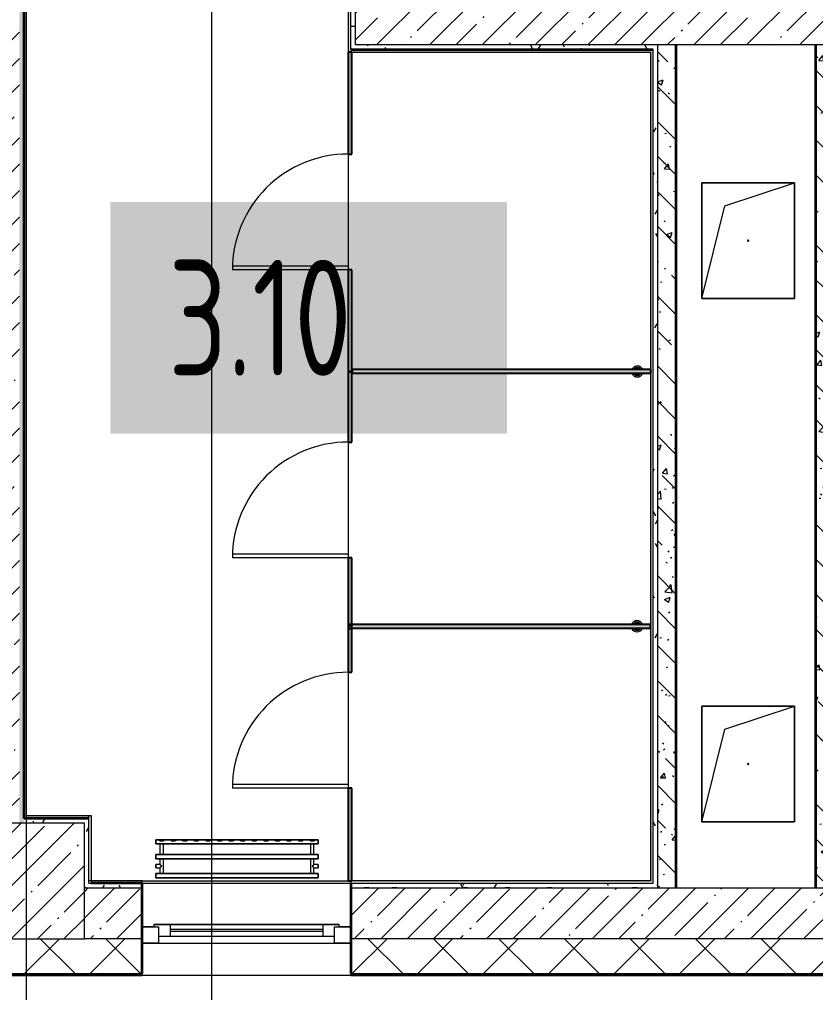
# Model space of a CAD drawing. Header units: millimetres. Extents: x 3914 to 443608, y -156176 to 78197.
# Drawn here: x 381050 to 384486, y -146308 to -142107 of the extents above; entities that cross this region are included whole.
import ezdxf

# ---------------------------------------------------------------- set-up
doc = ezdxf.new("R2010")
doc.units = ezdxf.units.MM
doc.layers.add('A-AREA-PATT-3', color=7, linetype='Continuous', lineweight=5, true_color=0xe6fae8, transparency=1)
for name, color, linetype, lineweight in [('A-DOOR-1', 7, 'Continuous', 5), ('A-FLOR', 7, 'Continuous', 9), ('A-GENM', 7, 'Continuous', 9), ('A-GENM-1', 7, 'Continuous', 25), ('A-GLAZ', 7, 'Continuous', 9), ('A-GLAZ-1', 7, 'Continuous', 5), ('A-WALL', 7, 'Continuous', 5), ('A-WALL-1', 7, 'Continuous', 35), ('I-WALL', 7, 'Continuous', 5), ('S-COLS', 7, 'Continuous', 9), ('S-COLS-1', 7, 'Continuous', 5), ('Оси', 7, 'Continuous', 9)]:
    doc.layers.add(name, color=color, linetype=linetype, lineweight=lineweight)
doc.layers.add('A-WALL-FNSH-1', color=9, linetype='Continuous', lineweight=5, true_color=0x808080)
doc.layers.add('M-EQPM-1', color=7, linetype='Continuous', lineweight=9, true_color=0xb2b2b2)
doc.styles.add('СПДС', font='ГОСТ тип А.ttf', dxfattribs={"width": 0.9})
pattern_1 = [(45, (315419.7, -145976.68), (-114.04925, 114.04925), []), (45, (315533.75, -145976.68), (-114.04925, 114.04925), [201.612, -40.322, 6.706, -33.617])]
pattern_2 = [(135, (315419.7, -145976.68), (-150.8683, -150.8683), [213.36, -35.56, 7.112, -35.56]), (135, (315419.7, -145825.9), (-150.8683, -150.8683), []), (50, (315419.7, -145976.68), (255.05767, -22.3145), [26.67, -293.37]), (355, (315419.7, -145976.68), (-49.3404, 267.4791), [21.336, -234.696]), (100.451, (315440.96, -145978.54), (205.7195, 245.1636), [22.666, -249.326]), (46.184, (315419.7, -145905.56), (379.511, -58.86), [40.005, -440.055]), (96.636, (315451.33, -145910.46), (332.3634, 346.399), [33.999, -373.989]), (351.184, (315419.7, -145905.56), (332.3669, 346.3953), [32.004, -352.044]), (21, (315455.26, -145923.34), (212.2602, -143.1711), [26.67, -293.37]), (326, (315455.26, -145923.34), (86.5224, 257.8632), [21.336, -234.696]), (71.451, (315472.95, -145935.27), (298.78395, 114.6901), [22.666, -249.326]), (37.5, (315419.7, -145976.68), (4.32385, 118.37751), [6.706, -225.146, 6.706, -231.546, -235.585]), (37.5, (315419.7, -145976.68), (4.32385, 118.37751), [-470.103, 6.706, -228.879]), (7.5, (315419.7, -145976.68), (93.54758, 140.2533), [6.706, -129.134, 6.706, -219.812, -89.789]), (7.5, (315419.7, -145976.68), (93.54758, 140.2533), [-362.356, 6.706, -83.083]), (327.5, (315340.4, -145976.68), (189.82734, -8.02019), [6.706, -82.194, 6.706, -270.662, -368.046]), (327.5, (315340.4, -145976.68), (189.82734, -8.02019), [-366.268, 6.706, -361.34]), (317.5, (315304.84, -145976.68), (207.38114, 35.59764), [6.706, -108.864, 6.706, -177.495, -261.366]), (317.5, (315304.84, -145976.68), (207.38114, 35.59764), [-299.771, 6.706, -254.66])]
pattern_3 = [(0, (315419.7, -145976.68), (243.84, 60.96), [20.117, -162.763, 20.117, -162.763, -975.36]), (0, (315419.7, -145976.68), (243.84, 60.96), [-365.76, 20.117, -345.643, 20.117, -162.763, -426.72]), (0, (315419.7, -145976.68), (243.84, 60.96), [-914.4, 20.117, -101.803, 20.117, -284.683]), (120, (315511.14, -145946.2), (-174.71291, 180.691634), [20.117, -162.763, 20.117, -162.763, -975.36]), (120, (315511.14, -145946.2), (-174.71291, 180.691634), [-365.76, 20.117, -345.643, 20.117, -162.763, -426.72]), (120, (315511.14, -145946.2), (-174.71291, 180.691634), [-914.4, 20.117, -101.803, 20.117, -284.683]), (240, (315541.62, -145824.28), (-69.12709, -241.651634), [20.117, -162.763, 20.117, -162.763, -975.36]), (240, (315541.62, -145824.28), (-69.12709, -241.651634), [-365.76, 20.117, -345.643, 20.117, -162.763, -426.72]), (240, (315541.62, -145824.28), (-69.12709, -241.651634), [-914.4, 20.117, -101.803, 20.117, -284.683])]

# ---------------------------------------------------------------- blocks, each defined once
blk = doc.blocks.new('BSC_Колонна _Прямоугольная - 500х500-V523-Объем проектирования 3 этажа')
at = {"layer": 'S-COLS-1'}
h = blk.add_hatch(dxfattribs=at)
h.set_pattern_fill('FP_16', color=256, style=0, pattern_type=2)
h.set_pattern_definition([(45, (-65660, -150), (-114.04925, 114.04925), []), (45, (-65545.95, -150), (-114.04925, 114.04925), [201.613, -40.323, 6.706, -33.617])])
h.paths.add_polyline_path([(-219.2, -250), (250, -250), (250, 250), (-250, 250), (-250, -250)])
for p, q in [((250, 250), (-250, 250)), ((-250, 250), (-250, -250)), ((250, -250), (250, 250)), ((-250, -250), (250, -250))]:
    blk.add_line(p, q, dxfattribs=at)
blk = doc.blocks.new('120_Окно_СКБ_1Ст - 120_Окно_СКБ_1Ст 900х2500_h_-V538-Объем проектирования 3 этажа')
at = {"layer": 'A-GLAZ'}
for p, q in [((-450, -127), (-450, -57)), ((-450, -57), (-380, -57)), ((-380, -57), (-380, -127)), ((380, -127), (380, -57)), ((380, -57), (450, -57)), ((450, -57), (450, -127)), ((380, -87), (-380, -87)), ((-380, -87), (-380, -127)), ((-330, -137), (-330, -87)), ((330, -137), (330, -87)), ((380, -127), (380, -87)), ((-380, -127), (-450, -127)), ((-380, -127), (-400, -127)), ((-400, -127), (-400, -137)), ((-400, -137), (400, -137)), ((400, -137), (-400, -137)), ((450, -127), (380, -127)), ((400, -127), (380, -127)), ((400, -137), (400, -127))]:
    blk.add_line(p, q, dxfattribs=at)
at = {"layer": 'A-GLAZ-1'}
for p, q in [((450, -57), (-450, -57)), ((-330, -107), (330, -107)), ((330, -117), (-330, -117)), ((-450, -127), (-400, -127)), ((400, -127), (450, -127))]:
    blk.add_line(p, q, dxfattribs=at)
blk = doc.blocks.new('GM_Отверстие прямоугольное _в плите_ - Отверстие-21609437-Объем проектирования 3 этажа')
at = {"layer": 'A-GENM'}
for p, q in [((-200, -250), (-200, 250)), ((-200, 250), (200, 250)), ((200, 250), (-200, 250)), ((-200, 250), (-200, -250)), ((-100, 150), (200, 250)), ((200, 250), (200, -250)), ((200, -250), (200, 250)), ((-200, -250), (-100, 150)), ((200, -250), (-200, -250)), ((-200, -250), (200, -250))]:
    blk.add_line(p, q, dxfattribs=at)
for start, end in [(360, 180), (180, 360)]:
    blk.add_arc((0, 0), 2.5, start, end, dxfattribs=at)
blk = doc.blocks.new('radiator_prado_classic_z_tip_30_po exemplyaru - Classic Z Тип 30-500-V667-Объем проектирования 3 этажа')
at = {"layer": 'M-EQPM-1'}
for p, q in [((0, 228), (0, 210)), ((700, 228), (0, 228)), ((0, 210), (0, 228)), ((0, 228), (12.5, 228)), ((12.5, 228), (37.5, 228)), ((37.5, 228), (12.5, 228)), ((12.5, 228), (37.5, 228)), ((12.5, 228), (17.5, 223)), ((12.5, 228), (17.5, 223)), ((32.5, 223), (17.5, 223)), ((17.5, 223), (32.5, 223)), ((32.5, 223), (37.5, 228)), ((37.5, 228), (32.5, 223)), ((37.9, 228), (62.5, 228)), ((62.5, 228), (87.5, 228)), ((87.5, 228), (62.5, 228)), ((62.5, 228), (87.5, 228)), ((62.5, 228), (67.5, 223)), ((62.5, 228), (67.5, 223)), ((82.5, 223), (67.5, 223)), ((67.5, 223), (82.5, 223)), ((82.5, 223), (87.5, 228)), ((87.5, 228), (82.5, 223)), ((87.5, 228), (112.5, 228)), ((112.5, 228), (137.5, 228)), ((137.5, 228), (112.5, 228)), ((112.5, 228), (137.5, 228)), ((112.5, 228), (117.5, 223)), ((112.5, 228), (117.5, 223)), ((132.5, 223), (117.5, 223)), ((117.5, 223), (132.5, 223)), ((132.5, 223), (137.5, 228)), ((137.5, 228), (132.5, 223)), ((137.5, 228), (162.5, 228)), ((162.5, 228), (187.5, 228)), ((187.5, 228), (162.5, 228)), ((162.5, 228), (187.5, 228)), ((162.5, 228), (167.5, 223)), ((162.5, 228), (167.5, 223)), ((182.5, 223), (167.5, 223)), ((167.5, 223), (182.5, 223)), ((182.5, 223), (187.5, 228)), ((187.5, 228), (182.5, 223)), ((187.5, 228), (212.5, 228)), ((212.5, 228), (237.5, 228)), ((237.5, 228), (212.5, 228)), ((212.5, 228), (237.5, 228)), ((212.5, 228), (217.5, 223)), ((212.5, 228), (217.5, 223)), ((232.5, 223), (217.5, 223)), ((217.5, 223), (232.5, 223)), ((232.5, 223), (237.5, 228)), ((237.5, 228), (232.5, 223)), ((237.5, 228), (262.5, 228)), ((262.5, 228), (287.5, 228)), ((287.5, 228), (262.5, 228)), ((262.5, 228), (287.5, 228)), ((262.5, 228), (267.5, 223)), ((262.5, 228), (267.5, 223)), ((282.5, 223), (267.5, 223)), ((267.5, 223), (282.5, 223)), ((282.5, 223), (287.5, 228)), ((287.5, 228), (282.5, 223)), ((287.5, 228), (312.5, 228)), ((312.5, 228), (337.5, 228)), ((337.5, 228), (312.5, 228)), ((312.5, 228), (337.5, 228)), ((312.5, 228), (317.5, 223)), ((312.5, 228), (317.5, 223)), ((332.5, 223), (317.5, 223)), ((317.5, 223), (332.5, 223)), ((332.5, 223), (337.5, 228)), ((337.5, 228), (332.5, 223)), ((337.5, 228), (362.5, 228)), ((362.5, 228), (387.5, 228)), ((387.5, 228), (362.5, 228)), ((362.5, 228), (387.5, 228)), ((362.5, 228), (367.5, 223)), ((362.5, 228), (367.5, 223)), ((382.5, 223), (367.5, 223)), ((367.5, 223), (382.5, 223)), ((382.5, 223), (387.5, 228)), ((387.5, 228), (382.5, 223)), ((387.5, 228), (412.5, 228)), ((412.5, 228), (437.5, 228)), ((437.5, 228), (412.5, 228)), ((412.5, 228), (437.5, 228)), ((412.5, 228), (417.5, 223)), ((412.5, 228), (417.5, 223)), ((432.5, 223), (417.5, 223)), ((417.5, 223), (432.5, 223)), ((432.5, 223), (437.5, 228)), ((437.5, 228), (432.5, 223)), ((437.5, 228), (462.5, 228)), ((462.5, 228), (487.5, 228)), ((487.5, 228), (462.5, 228)), ((462.5, 228), (487.5, 228)), ((462.5, 228), (467.5, 223)), ((462.5, 228), (467.5, 223)), ((482.5, 223), (467.5, 223)), ((467.5, 223), (482.5, 223)), ((482.5, 223), (487.5, 228)), ((487.5, 228), (482.5, 223)), ((487.5, 228), (512.5, 228)), ((512.5, 228), (537.5, 228)), ((537.5, 228), (512.5, 228)), ((512.5, 228), (537.5, 228)), ((512.5, 228), (517.5, 223)), ((512.5, 228), (517.5, 223)), ((532.5, 223), (517.5, 223)), ((517.5, 223), (532.5, 223)), ((532.5, 223), (537.5, 228)), ((537.5, 228), (532.5, 223)), ((537.5, 228), (562.5, 228)), ((562.5, 228), (587.5, 228)), ((587.5, 228), (562.5, 228)), ((562.5, 228), (587.5, 228)), ((562.5, 228), (567.5, 223)), ((562.5, 228), (567.5, 223)), ((582.5, 223), (567.5, 223)), ((567.5, 223), (582.5, 223)), ((582.5, 223), (587.5, 228)), ((587.5, 228), (582.5, 223)), ((587.5, 228), (612.5, 228)), ((612.5, 228), (637.5, 228)), ((637.5, 228), (612.5, 228)), ((612.5, 228), (637.5, 228)), ((612.5, 228), (617.5, 223)), ((617.5, 223), (612.5, 228)), ((632.5, 223), (617.5, 223)), ((617.5, 223), (632.5, 223)), ((632.5, 223), (637.5, 228)), ((637.5, 228), (632.5, 223)), ((637.5, 228), (662.5, 228)), ((662.5, 228), (687.5, 228)), ((687.5, 228), (662.5, 228)), ((662.5, 228), (687.5, 228)), ((662.5, 228), (667.5, 223)), ((662.5, 228), (667.5, 223)), ((682.5, 223), (667.5, 223)), ((667.5, 223), (682.5, 223)), ((682.5, 223), (687.5, 228)), ((687.5, 228), (682.5, 223)), ((687.5, 228), (700, 228)), ((700, 210), (700, 228)), ((700, 228), (700, 210)), ((0, 210), (700, 210)), ((17.8, 210), (0, 210)), ((17.5, 210), (17.5, 164)), ((17.5, 210), (17.5, 164)), ((17.8, 210), (17.5, 210)), ((17.5, 210), (17.8, 210)), ((17.8, 210), (17.5, 210)), ((17.5, 210), (17.8, 210)), ((32.2, 210), (17.8, 210)), ((17.8, 210), (32.2, 210)), ((32.2, 210), (17.8, 210)), ((17.8, 210), (32.2, 210)), ((32.5, 210), (32.2, 210)), ((32.2, 210), (32.5, 210)), ((32.5, 210), (32.2, 210)), ((32.2, 210), (32.5, 210)), ((667.8, 210), (32.2, 210)), ((32.5, 164), (32.5, 210)), ((32.5, 164), (32.5, 210)), ((667.5, 210), (667.5, 164)), ((667.5, 210), (667.5, 164)), ((667.8, 210), (667.5, 210)), ((667.5, 210), (667.8, 210)), ((667.8, 210), (667.5, 210)), ((667.5, 210), (667.8, 210)), ((682.2, 210), (667.8, 210)), ((667.8, 210), (668.5, 210)), ((682.2, 210), (667.8, 210)), ((667.8, 210), (682.2, 210)), ((668.5, 210), (669.7, 210)), ((669.7, 210), (671.2, 210)), ((671.2, 210), (673.1, 210)), ((673.1, 210), (675, 210)), ((675, 210), (681.5, 210)), ((681.5, 210), (682.2, 210)), ((682.5, 210), (682.2, 210)), ((682.2, 210), (682.5, 210)), ((682.5, 210), (682.2, 210)), ((682.2, 210), (682.5, 210)), ((700, 210), (682.2, 210)), ((682.5, 164), (682.5, 210)), ((682.5, 164), (682.5, 210)), ((700, 164), (0, 164)), ((0, 164), (0, 146)), ((0, 146), (0, 164)), ((0, 164), (17.8, 164)), ((0, 146), (700, 146)), ((18.5, 146), (0, 146)), ((17.8, 164), (17.5, 164)), ((17.5, 164), (17.8, 164)), ((17.8, 164), (17.5, 164)), ((17.5, 164), (17.8, 164)), ((17.5, 146), (17.5, 121.5)), ((17.5, 146), (17.5, 121.5)), ((17.5, 146), (18.5, 146)), ((18.5, 146), (17.5, 146)), ((17.5, 146), (18.5, 146)), ((17.8, 146), (17.5, 146)), ((32.2, 164), (17.8, 164)), ((17.8, 164), (32.2, 164)), ((32.2, 164), (17.8, 164)), ((17.8, 164), (32.2, 164)), ((18.5, 146), (17.8, 146)), ((18.5, 146), (32.2, 146)), ((32.2, 146), (18.5, 146)), ((18.5, 146), (32.2, 146)), ((19.7, 146), (18.5, 146)), ((21.3, 146), (19.7, 146)), ((23.1, 146), (21.3, 146)), ((25, 146), (23.1, 146)), ((26.9, 146), (25, 146)), ((28.8, 146), (26.9, 146)), ((30.3, 146), (28.8, 146)), ((31.5, 146), (30.3, 146)), ((32.2, 146), (31.5, 146)), ((32.5, 164), (32.2, 164)), ((32.2, 164), (32.5, 164)), ((32.5, 164), (32.2, 164)), ((32.2, 164), (32.5, 164)), ((32.2, 164), (667.8, 164)), ((32.2, 146), (32.5, 146)), ((32.5, 146), (32.2, 146)), ((32.2, 146), (32.5, 146)), ((32.5, 146), (32.2, 146)), ((667.8, 146), (32.2, 146)), ((32.5, 82), (32.5, 146)), ((32.5, 82), (32.5, 146)), ((667.8, 164), (667.5, 164)), ((667.5, 164), (667.8, 164)), ((667.8, 164), (667.5, 164)), ((667.5, 164), (667.8, 164)), ((667.5, 146), (667.5, 82)), ((667.5, 146), (667.5, 82)), ((667.5, 146), (667.8, 146)), ((673.1, 146), (667.5, 146)), ((667.5, 146), (667.8, 146)), ((667.8, 146), (667.5, 146)), ((682.2, 164), (667.8, 164)), ((667.8, 164), (675, 164)), ((676.9, 164), (667.8, 164)), ((667.8, 164), (682.2, 164)), ((667.8, 146), (681.5, 146)), ((667.8, 146), (668.5, 146)), ((681.5, 146), (667.8, 146)), ((668.5, 146), (673.1, 146)), ((676.9, 146), (673.1, 146)), ((673.1, 146), (681.5, 146)), ((675, 164), (682.5, 164)), ((681.5, 164), (676.9, 164)), ((680.3, 146), (676.9, 146)), ((682.5, 146), (680.3, 146)), ((682.2, 164), (681.5, 164)), ((681.5, 146), (682.5, 146)), ((681.5, 146), (682.5, 146)), ((682.5, 146), (681.5, 146)), ((700, 146), (681.5, 146)), ((682.5, 164), (682.2, 164)), ((682.5, 164), (682.2, 164)), ((682.2, 164), (682.5, 164)), ((682.2, 164), (700, 164)), ((682.5, 121.5), (682.5, 146)), ((682.5, 121.5), (682.5, 146)), ((700, 146), (700, 164)), ((700, 164), (700, 146)), ((17.5, 121.5), (0, 121.5)), ((17.5, 121.5), (0, 121.5)), ((0, 121.5), (0, 120.5)), ((0, 106.5), (0, 121.5)), ((0, 120.5), (0, 108.7)), ((0, 120.5), (0, 119.3)), ((0, 115.9), (0, 120.5)), ((0, 120.5), (0, 120.5)), ((0, 119.3), (0, 117.8)), ((0, 117.8), (0, 114)), ((0, 114), (0, 115.9)), ((0, 114), (0, 110.3)), ((0, 107.5), (0, 114)), ((0, 110.3), (0, 108.7)), ((0, 108.7), (0, 107.5)), ((0, 108.7), (0, 107.5)), ((0, 107.5), (0, 106.5)), ((0, 107.5), (0, 107.5)), ((0, 106.5), (17.5, 106.5)), ((0, 106.5), (17.5, 106.5)), ((17.5, 106.5), (17.5, 82)), ((17.5, 106.5), (17.5, 82)), ((700, 121.5), (682.5, 121.5)), ((700, 121.5), (682.5, 121.5)), ((682.5, 82), (682.5, 106.5)), ((682.5, 106.5), (700, 106.5)), ((682.5, 82), (682.5, 106.5)), ((682.5, 106.5), (700, 106.5)), ((700, 121.5), (700, 106.5)), ((700, 120.5), (700, 121.5)), ((700, 121.5), (700, 120.5)), ((700, 120.5), (700, 121.5)), ((700, 112.1), (700, 120.5)), ((700, 120.5), (700, 115.9)), ((700, 107.5), (700, 120.5)), ((700, 115.9), (700, 107.5)), ((700, 107.5), (700, 112.1)), ((700, 106.5), (700, 107.5)), ((700, 107.5), (700, 106.5)), ((700, 106.5), (700, 107.5)), ((700, 82), (0, 82)), ((0, 82), (0, 64)), ((0, 64), (0, 82)), ((0, 82), (18.5, 82)), ((700, 64), (0, 64)), ((0, 64), (700, 64)), ((18.5, 82), (17.5, 82)), ((17.5, 82), (18.5, 82)), ((18.5, 82), (17.5, 82)), ((17.5, 82), (17.8, 82)), ((17.8, 82), (18.5, 82)), ((25, 82), (18.5, 82)), ((18.5, 82), (32.2, 82)), ((32.2, 82), (18.5, 82)), ((18.5, 82), (19.7, 82)), ((19.7, 82), (21.3, 82)), ((21.3, 82), (23.1, 82)), ((23.1, 82), (25, 82)), ((32.2, 82), (25, 82)), ((25, 82), (26.9, 82)), ((26.9, 82), (28.8, 82)), ((28.8, 82), (30.3, 82)), ((30.3, 82), (31.5, 82)), ((31.5, 82), (32.2, 82)), ((32.5, 82), (32.2, 82)), ((32.2, 82), (32.5, 82)), ((32.5, 82), (32.2, 82)), ((32.2, 82), (32.5, 82)), ((32.2, 82), (667.8, 82)), ((667.8, 82), (667.5, 82)), ((667.5, 82), (671.2, 82)), ((667.8, 82), (667.5, 82)), ((667.5, 82), (667.8, 82)), ((681.5, 82), (667.8, 82)), ((668.5, 82), (667.8, 82)), ((667.8, 82), (681.5, 82)), ((681.5, 82), (668.5, 82)), ((671.2, 82), (682.5, 82)), ((682.5, 82), (681.5, 82)), ((682.5, 82), (681.5, 82)), ((681.5, 82), (682.5, 82)), ((681.5, 82), (700, 82)), ((700, 64), (700, 82)), ((700, 82), (700, 64))]:
    blk.add_line(p, q, dxfattribs=at)
for points, knots in [([(18.5, 120.5), (18.4, 120.6), (18.3, 120.7), (18.1, 120.9), (17.9, 121.1), (17.8, 121.2), (17.7, 121.3), (17.5, 121.5), (17.5, 121.5), (17.5, 121.5)], [0.7142857, 0.7142857, 0.7142857, 0.7142857, 0.75, 0.7857143, 0.8214286, 0.8571429, 0.8928571, 0.9285714, 1, 1, 1, 1]), ([(17.5, 121.5), (17.5, 121.5), (17.5, 121.5), (17.7, 121.3), (17.8, 121.2), (17.9, 121.1), (18.1, 120.9), (18.3, 120.7), (18.4, 120.6), (18.5, 120.5)], [0, 0, 0, 0, 0.0714286, 0.1071429, 0.1428571, 0.1785714, 0.2142857, 0.25, 0.2857143, 0.2857143, 0.2857143, 0.2857143]), ([(17.5, 121.5), (17.5, 121.5), (17.5, 121.5), (17.7, 121.3), (17.8, 121.2), (17.9, 121.1), (18.1, 120.9), (18.3, 120.7), (18.4, 120.6), (18.5, 120.5)], [0, 0, 0, 0, 0.0714286, 0.1071429, 0.1428571, 0.1785714, 0.2142857, 0.25, 0.2857143, 0.2857143, 0.2857143, 0.2857143]), ([(25, 114), (24.5, 114.5), (23.6, 115.4), (22.4, 116.6), (21.6, 117.4), (21.1, 117.9), (20.8, 118.2), (20.5, 118.5), (20.2, 118.8), (19.8, 119.1), (19.6, 119.4), (19.3, 119.7), (19, 120), (18.7, 120.3), (18.5, 120.5), (18.3, 120.7), (18.1, 120.9), (17.9, 121.1), (17.8, 121.2), (17.7, 121.3), (17.5, 121.5), (17.5, 121.5), (17.5, 121.5)], [0, 0, 0, 0, 0.142857, 0.285714, 0.357143, 0.392857, 0.428571, 0.464286, 0.5, 0.535714, 0.571429, 0.607143, 0.642857, 0.678571, 0.714286, 0.75, 0.785714, 0.821429, 0.857143, 0.892857, 0.928571, 1, 1, 1, 1]), ([(17.5, 106.5), (17.5, 106.5), (17.5, 106.5), (17.7, 106.7), (17.8, 106.8), (17.9, 106.9), (18.1, 107.1), (18.3, 107.3), (18.5, 107.5), (18.7, 107.7), (19, 108), (19.3, 108.3), (19.6, 108.6), (19.8, 108.9), (20.3, 109.3), (20.7, 109.7), (21.1, 110.1), (21.6, 110.6), (22.4, 111.4), (23.6, 112.6), (24.5, 113.5), (25, 114)], [0, 0, 0, 0, 0.071429, 0.107143, 0.142857, 0.178571, 0.214286, 0.25, 0.285714, 0.321429, 0.357143, 0.392857, 0.428571, 0.464286, 0.5, 0.571429, 0.607143, 0.642857, 0.714286, 0.857143, 1, 1, 1, 1]), ([(17.5, 106.5), (17.5, 106.5), (17.5, 106.5), (17.7, 106.7), (17.8, 106.8), (17.9, 106.9), (18.1, 107.1), (18.3, 107.3), (18.4, 107.4), (18.5, 107.5)], [0, 0, 0, 0, 0.0714286, 0.1071429, 0.1428571, 0.1785714, 0.2142857, 0.25, 0.2857143, 0.2857143, 0.2857143, 0.2857143]), ([(18.5, 107.5), (18.4, 107.4), (18.3, 107.3), (18.1, 107.1), (17.9, 106.9), (17.8, 106.8), (17.7, 106.7), (17.5, 106.5), (17.5, 106.5), (17.5, 106.5)], [0.7142857, 0.7142857, 0.7142857, 0.7142857, 0.75, 0.7857143, 0.8214286, 0.8571429, 0.8928571, 0.9285714, 1, 1, 1, 1]), ([(18.5, 107.5), (18.4, 107.4), (18.3, 107.3), (18.1, 107.1), (17.9, 106.9), (17.8, 106.8), (17.7, 106.7), (17.5, 106.5), (17.5, 106.5), (17.5, 106.5)], [0.7142857, 0.7142857, 0.7142857, 0.7142857, 0.75, 0.7857143, 0.8214286, 0.8571429, 0.8928571, 0.9285714, 1, 1, 1, 1]), ([(22.1, 116.9), (21.9, 117.1), (21.6, 117.4), (21.1, 117.9), (20.8, 118.2), (20.5, 118.5), (20.2, 118.8), (19.9, 119.2), (19.7, 119.3), (19.6, 119.4)], [0.2857143, 0.2857143, 0.2857143, 0.2857143, 0.3571429, 0.3928571, 0.4285714, 0.4642857, 0.5, 0.5357143, 0.5714286, 0.5714286, 0.5714286, 0.5714286]), ([(19.6, 119.4), (19.7, 119.3), (19.9, 119.2), (20.3, 118.7), (20.7, 118.3), (21.1, 117.9), (21.6, 117.4), (21.9, 117.1), (22.1, 116.9)], [0.4285714, 0.4285714, 0.4285714, 0.4285714, 0.4642857, 0.5, 0.5714286, 0.6071429, 0.6428571, 0.7142857, 0.7142857, 0.7142857, 0.7142857]), ([(19.6, 119.4), (19.7, 119.3), (19.8, 119.1), (20.3, 118.7), (20.7, 118.3), (21.1, 117.9), (21.6, 117.4), (21.9, 117.1), (22.1, 116.9)], [0.4285714, 0.4285714, 0.4285714, 0.4285714, 0.4642857, 0.5, 0.5714286, 0.6071429, 0.6428571, 0.7142857, 0.7142857, 0.7142857, 0.7142857]), ([(19.6, 108.6), (19.7, 108.7), (19.9, 108.8), (20.3, 109.3), (20.7, 109.7), (21.1, 110.1), (21.6, 110.6), (21.9, 110.9), (22.1, 111.1)], [0.4285714, 0.4285714, 0.4285714, 0.4285714, 0.4642857, 0.5, 0.5714286, 0.6071429, 0.6428571, 0.7142857, 0.7142857, 0.7142857, 0.7142857]), ([(22.1, 111.1), (21.9, 110.9), (21.6, 110.6), (21.1, 110.1), (20.8, 109.8), (20.5, 109.5), (20.2, 109.2), (19.9, 108.8), (19.7, 108.7), (19.6, 108.6)], [0.2857143, 0.2857143, 0.2857143, 0.2857143, 0.3571429, 0.3928571, 0.4285714, 0.4642857, 0.5, 0.5357143, 0.5714286, 0.5714286, 0.5714286, 0.5714286]), ([(22.1, 111.1), (21.9, 110.9), (21.6, 110.6), (21.1, 110.1), (20.8, 109.8), (20.5, 109.5), (20.2, 109.2), (19.8, 108.9), (19.7, 108.7), (19.6, 108.6)], [0.2857143, 0.2857143, 0.2857143, 0.2857143, 0.3571429, 0.3928571, 0.4285714, 0.4642857, 0.5, 0.5357143, 0.5714286, 0.5714286, 0.5714286, 0.5714286]), ([(675, 114), (675.5, 114.5), (676.4, 115.4), (677.6, 116.6), (678.4, 117.4), (678.9, 117.9), (679.2, 118.2), (679.5, 118.5), (679.8, 118.8), (680.1, 119.2), (680.4, 119.4), (680.7, 119.7), (681, 120), (681.3, 120.3), (681.5, 120.5), (681.7, 120.7), (681.9, 120.9), (682.1, 121.1), (682.2, 121.2), (682.3, 121.3), (682.5, 121.5), (682.5, 121.5), (682.5, 121.5)], [0, 0, 0, 0, 0.142857, 0.285714, 0.357143, 0.392857, 0.428571, 0.464286, 0.5, 0.535714, 0.571429, 0.607143, 0.642857, 0.678571, 0.714286, 0.75, 0.785714, 0.821429, 0.857143, 0.892857, 0.928571, 1, 1, 1, 1]), ([(682.5, 106.5), (682.5, 106.5), (682.5, 106.5), (682.3, 106.7), (682.2, 106.8), (682.1, 106.9), (681.9, 107.1), (681.7, 107.3), (681.5, 107.5), (681.3, 107.7), (681, 108), (680.7, 108.3), (680.4, 108.6), (680.1, 108.8), (679.7, 109.3), (679.3, 109.7), (678.9, 110.1), (678.4, 110.6), (677.6, 111.4), (676.4, 112.6), (675.5, 113.5), (675, 114)], [0, 0, 0, 0, 0.071429, 0.107143, 0.142857, 0.178571, 0.214286, 0.25, 0.285714, 0.321429, 0.357143, 0.392857, 0.428571, 0.464286, 0.5, 0.571429, 0.607143, 0.642857, 0.714286, 0.857143, 1, 1, 1, 1]), ([(680.4, 119.4), (680.3, 119.3), (680.1, 119.2), (679.7, 118.7), (679.3, 118.3), (678.9, 117.9), (678.4, 117.4), (678.1, 117.1), (677.9, 116.9)], [0.4285714, 0.4285714, 0.4285714, 0.4285714, 0.4642857, 0.5, 0.5714286, 0.6071429, 0.6428571, 0.7142857, 0.7142857, 0.7142857, 0.7142857]), ([(680.4, 119.4), (680.3, 119.3), (680.1, 119.2), (679.7, 118.7), (679.3, 118.3), (678.9, 117.9), (678.4, 117.4), (678.1, 117.1), (677.9, 116.9)], [0.4285714, 0.4285714, 0.4285714, 0.4285714, 0.4642857, 0.5, 0.5714286, 0.6071429, 0.6428571, 0.7142857, 0.7142857, 0.7142857, 0.7142857]), ([(677.9, 116.9), (678.1, 117.1), (678.4, 117.4), (678.9, 117.9), (679.2, 118.2), (679.5, 118.5), (679.8, 118.8), (680.1, 119.2), (680.3, 119.3), (680.4, 119.4)], [0.2857143, 0.2857143, 0.2857143, 0.2857143, 0.3571429, 0.3928571, 0.4285714, 0.4642857, 0.5, 0.5357143, 0.5714286, 0.5714286, 0.5714286, 0.5714286]), ([(677.9, 111.1), (678.1, 110.9), (678.4, 110.6), (678.9, 110.1), (679.2, 109.8), (679.5, 109.5), (679.8, 109.2), (680.1, 108.8), (680.3, 108.7), (680.4, 108.6)], [0.2857143, 0.2857143, 0.2857143, 0.2857143, 0.3571429, 0.3928571, 0.4285714, 0.4642857, 0.5, 0.5357143, 0.5714286, 0.5714286, 0.5714286, 0.5714286]), ([(677.9, 111.1), (678.1, 110.9), (678.4, 110.6), (678.9, 110.1), (679.2, 109.8), (679.5, 109.5), (679.8, 109.2), (680.1, 108.8), (680.3, 108.7), (680.4, 108.6)], [0.2857143, 0.2857143, 0.2857143, 0.2857143, 0.3571429, 0.3928571, 0.4285714, 0.4642857, 0.5, 0.5357143, 0.5714286, 0.5714286, 0.5714286, 0.5714286]), ([(680.4, 108.6), (680.3, 108.7), (680.1, 108.8), (679.7, 109.3), (679.3, 109.7), (678.9, 110.1), (678.4, 110.6), (678.1, 110.9), (677.9, 111.1)], [0.4285714, 0.4285714, 0.4285714, 0.4285714, 0.4642857, 0.5, 0.5714286, 0.6071429, 0.6428571, 0.7142857, 0.7142857, 0.7142857, 0.7142857]), ([(682.5, 121.5), (682.5, 121.5), (682.5, 121.5), (682.3, 121.3), (682.2, 121.2), (682.1, 121.1), (681.9, 120.9), (681.7, 120.7), (681.6, 120.6), (681.5, 120.5)], [0, 0, 0, 0, 0.0714286, 0.1071429, 0.1428571, 0.1785714, 0.2142857, 0.25, 0.2857143, 0.2857143, 0.2857143, 0.2857143]), ([(682.5, 121.5), (682.5, 121.5), (682.5, 121.5), (682.3, 121.3), (682.2, 121.2), (682.1, 121.1), (681.9, 120.9), (681.7, 120.7), (681.6, 120.6), (681.5, 120.5)], [0, 0, 0, 0, 0.0714286, 0.1071429, 0.1428571, 0.1785714, 0.2142857, 0.25, 0.2857143, 0.2857143, 0.2857143, 0.2857143]), ([(681.5, 120.5), (681.6, 120.6), (681.7, 120.7), (681.9, 120.9), (682.1, 121.1), (682.2, 121.2), (682.3, 121.3), (682.5, 121.5), (682.5, 121.5), (682.5, 121.5)], [0.7142857, 0.7142857, 0.7142857, 0.7142857, 0.75, 0.7857143, 0.8214286, 0.8571429, 0.8928571, 0.9285714, 1, 1, 1, 1]), ([(681.5, 107.5), (681.6, 107.4), (681.7, 107.3), (681.9, 107.1), (682.1, 106.9), (682.2, 106.8), (682.3, 106.7), (682.5, 106.5), (682.5, 106.5), (682.5, 106.5)], [0.7142857, 0.7142857, 0.7142857, 0.7142857, 0.75, 0.7857143, 0.8214286, 0.8571429, 0.8928571, 0.9285714, 1, 1, 1, 1]), ([(681.5, 107.5), (681.6, 107.4), (681.7, 107.3), (681.9, 107.1), (682.1, 106.9), (682.2, 106.8), (682.3, 106.7), (682.5, 106.5), (682.5, 106.5), (682.5, 106.5)], [0.7142857, 0.7142857, 0.7142857, 0.7142857, 0.75, 0.7857143, 0.8214286, 0.8571429, 0.8928571, 0.9285714, 1, 1, 1, 1]), ([(682.5, 106.5), (682.5, 106.5), (682.5, 106.5), (682.3, 106.7), (682.2, 106.8), (682.1, 106.9), (681.9, 107.1), (681.7, 107.3), (681.6, 107.4), (681.5, 107.5)], [0, 0, 0, 0, 0.0714286, 0.1071429, 0.1428571, 0.1785714, 0.2142857, 0.25, 0.2857143, 0.2857143, 0.2857143, 0.2857143])]:
    blk.add_open_spline(points, degree=3, knots=knots, dxfattribs=at)
for points in [[(19.6, 119.4), (19.5, 119.5), (19.3, 119.7), (19, 120), (18.7, 120.3), (18.6, 120.4), (18.5, 120.5)], [(18.5, 120.5), (18.6, 120.4), (18.7, 120.3), (19, 120), (19.3, 119.7), (19.5, 119.5), (19.6, 119.4)], [(18.5, 120.5), (18.6, 120.4), (18.7, 120.3), (19, 120), (19.3, 119.7), (19.5, 119.5), (19.6, 119.4)], [(18.5, 107.5), (18.6, 107.6), (18.7, 107.7), (19, 108), (19.3, 108.3), (19.5, 108.5), (19.6, 108.6)], [(19.6, 108.6), (19.5, 108.5), (19.3, 108.3), (19, 108), (18.7, 107.7), (18.6, 107.6), (18.5, 107.5)], [(19.6, 108.6), (19.5, 108.5), (19.3, 108.3), (19, 108), (18.7, 107.7), (18.6, 107.6), (18.5, 107.5)], [(25, 114), (24.5, 114.5), (23.6, 115.4), (22.6, 116.4), (22.1, 116.9)], [(22.1, 116.9), (22.6, 116.4), (23.6, 115.4), (24.5, 114.5), (25, 114)], [(22.1, 116.9), (22.6, 116.4), (23.6, 115.4), (24.5, 114.5), (25, 114)], [(22.1, 111.1), (22.6, 111.6), (23.6, 112.6), (24.5, 113.5), (25, 114)], [(25, 114), (24.5, 113.5), (23.6, 112.6), (22.6, 111.6), (22.1, 111.1)], [(25, 114), (24.5, 113.5), (23.6, 112.6), (22.6, 111.6), (22.1, 111.1)], [(677.9, 116.9), (677.4, 116.4), (676.4, 115.4), (675.5, 114.5), (675, 114)], [(677.9, 116.9), (677.4, 116.4), (676.4, 115.4), (675.5, 114.5), (675, 114)], [(675, 114), (675.5, 114.5), (676.4, 115.4), (677.4, 116.4), (677.9, 116.9)], [(675, 114), (675.5, 113.5), (676.4, 112.6), (677.4, 111.6), (677.9, 111.1)], [(675, 114), (675.5, 113.5), (676.4, 112.6), (677.4, 111.6), (677.9, 111.1)], [(677.9, 111.1), (677.4, 111.6), (676.4, 112.6), (675.5, 113.5), (675, 114)], [(681.5, 120.5), (681.4, 120.4), (681.3, 120.3), (681, 120), (680.7, 119.7), (680.5, 119.5), (680.4, 119.4)], [(681.5, 120.5), (681.4, 120.4), (681.3, 120.3), (681, 120), (680.7, 119.7), (680.5, 119.5), (680.4, 119.4)], [(680.4, 119.4), (680.5, 119.5), (680.7, 119.7), (681, 120), (681.3, 120.3), (681.4, 120.4), (681.5, 120.5)], [(680.4, 108.6), (680.5, 108.5), (680.7, 108.3), (681, 108), (681.3, 107.7), (681.4, 107.6), (681.5, 107.5)], [(680.4, 108.6), (680.5, 108.5), (680.7, 108.3), (681, 108), (681.3, 107.7), (681.4, 107.6), (681.5, 107.5)], [(681.5, 107.5), (681.4, 107.6), (681.3, 107.7), (681, 108), (680.7, 108.3), (680.5, 108.5), (680.4, 108.6)]]:
    blk.add_open_spline(points, degree=3, dxfattribs=at)
blk = doc.blocks.new('131_Сантехническая перегородка_Дверь_ поз_4 - СД-1-30830986-Объем проектирования 3 этажа')
at = {"layer": 'A-GENM'}
for points in [[(-190, -8), (250, -8), (250, 8), (-190, 8)], [(750, -8), (1190, -7.6), (1190, 8), (750, 8)]]:
    blk.add_hatch(color=256, dxfattribs=at).paths.add_polyline_path(points)
at = {"layer": 'A-DOOR-1'}
for p, q in [((266, 508), (250, 508)), ((250, 8), (250, 508)), ((266, 8), (266, 508)), ((266, 8), (250, 8))]:
    blk.add_line(p, q, dxfattribs=at)
blk.add_arc((250, 8), 500, 360, 90, dxfattribs=at)
at = {"layer": 'A-GENM-1'}
for p, q in [((250, 8), (-190, 8)), ((-190, 8), (-190, -8)), ((250, -8), (250, 8)), ((1190, 8), (750, 8)), ((750, 8), (750, -8)), ((1190, -8), (1190, 8)), ((-190, -8), (250, -8)), ((750, -8), (1190, -8))]:
    blk.add_line(p, q, dxfattribs=at)
blk = doc.blocks.new('131_Сантехническая перегородка_Дверь - СД-1-30819167-Объем проектирования 3 этажа')
at = {"layer": 'A-GENM'}
for points in [[(0, -8), (2, -8), (2, 7.5), (18, 7.5), (18, -8), (305.2, -8), (305.2, 8), (0, 7.5)], [(805.2, -8), (1109, -8), (1109, 8), (805.2, 8)]]:
    blk.add_hatch(color=256, dxfattribs=at).paths.add_polyline_path(points)
at = {"layer": 'A-DOOR-1'}
for p, q in [((321.2, 508), (305.2, 508)), ((305.2, 8), (305.2, 508)), ((321.2, 8), (321.2, 508)), ((321.2, 8), (305.2, 8))]:
    blk.add_line(p, q, dxfattribs=at)
blk.add_arc((305.2, 8), 500, 360, 90, dxfattribs=at)
at = {"layer": 'A-GENM-1'}
for p, q in [((305.2, 8), (0, 8)), ((0, 8), (0, -8)), ((305.2, -8), (305.2, 8)), ((1110.4, 8), (805.2, 8)), ((805.2, 8), (805.2, -8)), ((1110.4, -8), (1110.4, 8)), ((0, -8), (305.2, -8)), ((805.2, -8), (1110.4, -8))]:
    blk.add_line(p, q, dxfattribs=at)
blk = doc.blocks.new('131_Сантехническая перегородка_Дверь_сдвиг_ - СД-1-30823593-Объем проектирования 3 этажа')
at = {"layer": 'A-GENM'}
for points in [[(0, -3), (0, -8), (400, -8), (400, 8), (0, 8)], [(900, 8), (900, -8), (1089, -8), (1089, 8)]]:
    blk.add_hatch(color=256, dxfattribs=at).paths.add_polyline_path(points)
at = {"layer": 'A-DOOR-1'}
for p, q in [((416, 508), (400, 508)), ((400, 8), (400, 508)), ((416, 8), (416, 508)), ((416, 8), (400, 8))]:
    blk.add_line(p, q, dxfattribs=at)
blk.add_arc((400, 8), 500, 360, 90, dxfattribs=at)
at = {"layer": 'A-GENM-1'}
for p, q in [((400, 8), (0, 8)), ((0, 8), (0, -8)), ((400, -8), (400, 8)), ((1100, 8), (900, 8)), ((900, 8), (900, -8)), ((1100, -8), (1100, 8)), ((0, -8), (400, -8)), ((900, -8), (1100, -8))]:
    blk.add_line(p, q, dxfattribs=at)
blk = doc.blocks.new('131_Сантехническая перегородка - СП-4-30819166-Объем проектирования 3 этажа')
at = {"layer": 'A-GENM'}
blk.add_hatch(color=256, dxfattribs=at).paths.add_polyline_path([(1322.9, 8), (41.3, 8), (41.3, -8), (1330, -8), (1330, 8)])
at = {"layer": 'A-GENM', "flags": 128}
for points in [[(111.4, 8), (111, 8.5), (110.7, 9), (110.3, 9.5), (109.9, 9.9), (109.5, 10.4), (109.1, 10.8), (108.6, 11.2), (108.2, 11.6), (107.7, 12), (107.2, 12.3), (106.7, 12.7), (106.2, 13), (105.7, 13.3), (105.2, 13.6), (104.6, 13.8), (104, 14), (103.5, 14.3), (102.9, 14.4), (102.3, 14.6), (101.7, 14.7), (101.1, 14.9), (100.6, 14.9), (100, 15), (99.4, 15.1), (98.7, 15.1), (98.1, 15.1), (97.5, 15), (96.9, 15), (96.3, 14.9), (95.8, 14.8), (95.2, 14.7), (94.6, 14.5), (94, 14.4), (93.4, 14.2), (92.9, 13.9), (92.3, 13.7), (91.8, 13.4), (91.2, 13.2), (90.7, 12.9), (90.2, 12.5), (89.7, 12.2), (89.2, 11.8), (88.8, 11.4), (88.3, 11), (87.9, 10.6), (87.5, 10.2), (87.1, 9.7), (86.7, 9.3), (86.3, 8.8), (86, 8.3), (85.8, 8)], [(85.8, -8), (86.1, -8.5), (86.5, -9), (86.9, -9.5), (87.2, -9.9), (87.6, -10.4), (88.1, -10.8), (88.5, -11.2), (89, -11.6), (89.4, -12), (89.9, -12.3), (90.4, -12.7), (90.9, -13), (91.5, -13.3), (92, -13.6), (92.6, -13.8), (93.1, -14), (93.7, -14.3), (94.3, -14.4), (94.8, -14.6), (95.4, -14.7), (96, -14.9), (96.6, -14.9), (97.2, -15), (97.8, -15.1), (98.4, -15.1), (99, -15.1), (99.6, -15), (100.2, -15), (100.8, -14.9), (101.4, -14.8), (102, -14.7), (102.6, -14.5), (103.2, -14.4), (103.7, -14.2), (104.3, -13.9), (104.8, -13.7), (105.4, -13.4), (105.9, -13.2), (106.4, -12.9), (106.9, -12.5), (107.4, -12.2), (107.9, -11.8), (108.4, -11.4), (108.8, -11), (109.3, -10.6), (109.7, -10.2), (110.1, -9.7), (110.5, -9.3), (110.8, -8.8), (111.2, -8.3), (111.4, -8)]]:
    blk.add_lwpolyline(points, dxfattribs=at)
at = {"layer": 'A-GENM'}
for radius, start, end in [(24.6, 19.9113, 160.0887), (17.6, 28.9731, 151.0269), (15.1, 33.7811, 146.2189), (24.6, 199.9113, 340.0887), (17.6, 208.9731, 331.0269), (15.1, 213.7811, 326.2189)]:
    blk.add_arc((98.6, 0), radius, start, end, dxfattribs=at)
at = {"layer": 'A-GENM-1'}
for p, q in [((1330, 8), (39.9, 8)), ((39.9, 8), (39.9, -8)), ((1330, -8), (1330, 8)), ((39.9, -8), (1330, -8))]:
    blk.add_line(p, q, dxfattribs=at)
blk = doc.blocks.new('131_Сантехническая перегородка - СП-4-29831414-Объем проектирования 3 этажа')
at = {"layer": 'A-GENM'}
blk.add_hatch(color=256, dxfattribs=at).paths.add_polyline_path([(1307.1, 8), (25.5, 8), (25.5, -8), (1330, -8), (1330, 8)])
at = {"layer": 'A-GENM', "flags": 128}
for points in [[(97, 8), (96.7, 8.5), (96.3, 9), (95.9, 9.5), (95.5, 9.9), (95.1, 10.4), (94.7, 10.8), (94.3, 11.2), (93.8, 11.6), (93.3, 12), (92.9, 12.3), (92.4, 12.7), (91.8, 13), (91.3, 13.3), (90.8, 13.6), (90.2, 13.8), (89.7, 14), (89.1, 14.3), (88.5, 14.4), (88, 14.6), (87.4, 14.7), (86.8, 14.9), (86.2, 14.9), (85.6, 15), (85, 15.1), (84.4, 15.1), (83.8, 15.1), (83.2, 15), (82.6, 15), (82, 14.9), (81.4, 14.8), (80.8, 14.7), (80.2, 14.5), (79.6, 14.4), (79.1, 14.2), (78.5, 13.9), (77.9, 13.7), (77.4, 13.4), (76.9, 13.2), (76.4, 12.9), (75.8, 12.5), (75.3, 12.2), (74.9, 11.8), (74.4, 11.4), (74, 11), (73.5, 10.6), (73.1, 10.2), (72.7, 9.7), (72.3, 9.3), (72, 8.8), (71.6, 8.3), (71.4, 8)], [(71.4, -8), (71.8, -8.5), (72.1, -9), (72.5, -9.5), (72.9, -9.9), (73.3, -10.4), (73.7, -10.8), (74.1, -11.2), (74.6, -11.6), (75.1, -12), (75.6, -12.3), (76.1, -12.7), (76.6, -13), (77.1, -13.3), (77.6, -13.6), (78.2, -13.8), (78.7, -14), (79.3, -14.3), (79.9, -14.4), (80.5, -14.6), (81.1, -14.7), (81.6, -14.9), (82.2, -14.9), (82.8, -15), (83.4, -15.1), (84, -15.1), (84.6, -15.1), (85.2, -15), (85.8, -15), (86.4, -14.9), (87, -14.8), (87.6, -14.7), (88.2, -14.5), (88.8, -14.4), (89.4, -14.2), (89.9, -13.9), (90.5, -13.7), (91, -13.4), (91.6, -13.2), (92.1, -12.9), (92.6, -12.5), (93.1, -12.2), (93.6, -11.8), (94, -11.4), (94.5, -11), (94.9, -10.6), (95.3, -10.2), (95.7, -9.7), (96.1, -9.3), (96.5, -8.8), (96.8, -8.3), (97, -8)]]:
    blk.add_lwpolyline(points, dxfattribs=at)
at = {"layer": 'A-GENM'}
for radius, start, end in [(24.6, 19.9113, 160.0887), (17.6, 28.9731, 151.0269), (15.1, 33.7811, 146.2189), (24.6, 199.9113, 340.0887), (17.6, 208.9731, 331.0269), (15.1, 213.7811, 326.2189)]:
    blk.add_arc((84.2, 0), radius, start, end, dxfattribs=at)
at = {"layer": 'A-GENM-1'}
for p, q in [((1330, 8), (25.5, 8)), ((25.5, 8), (25.5, -8)), ((1330, -8), (1330, 8)), ((25.5, -8), (1330, -8))]:
    blk.add_line(p, q, dxfattribs=at)

msp = doc.modelspace()

# ---------------------------------------------------------------- hatches: boundary and pattern name
at = {"layer": 'A-AREA-PATT-3'}
h = msp.add_hatch(color=256, dxfattribs=at)
h.paths.add_polyline_path([(381360.7, -145831.2), (383779.2, -145831.2), (383779.2, -142242.7), (383773.7, -142247.7), (383773.7, -145825.7), (381360.7, -145825.7), (381360.7, -145545.7), (381080.7, -145545.7), (381080.7, -138607.7), (381360.7, -138607.7), (381360.5, -138322.2), (381355.2, -138322.2), (381355.2, -138602.2), (381075.2, -138602.2), (381075.2, -145551.2), (381355.2, -145551.2), (381355.2, -145831.2)])
h.paths.add_polyline_path([(383722.6, -144750.1), (383734.9, -144741.1), (383734.9, -144734.7), (383726.4, -144735.5), (383723.8, -144738.1), (383715, -144741.8), (383693, -144734.7), (383695.1, -144741.1), (383707.4, -144750.1), (383715, -144750.1)])
h.paths.add_polyline_path([(383693, -144718.7), (383703.6, -144717.9), (383706.2, -144715.2), (383715, -144711.6), (383737, -144718.7), (383734.9, -144712.2), (383722.6, -144703.3), (383704.4, -144705.5), (383695.1, -144712.2)])
h.paths.add_polyline_path([(383716.4, -143650.1), (383727.1, -143647.9), (383736.4, -143641.1), (383736.4, -143634.7), (383728.2, -143634.7), (383725.2, -143638.1), (383716.4, -143641.8), (383694.4, -143634.7), (383696.5, -143641.1), (383708.8, -143650.1)])
h.paths.add_polyline_path([(383734, -143618.7), (383738.5, -143618.7), (383736.4, -143612.2), (383724.1, -143603.3), (383705.8, -143605.5), (383696.5, -143612.2), (383696.5, -143618.7), (383705, -143617.9), (383707.7, -143615.2), (383716.4, -143611.6), (383731.5, -143618.7)])
h.paths.add_polyline_path([(382468.7, -142247.7), (382474.2, -142242.2), (382474.2, -138322.2), (382279.7, -138322.2), (382280.2, -138327.7), (382468.7, -138327.7), (382468.7, -141511.7), (382319.7, -141511.7), (382319.7, -141711.7), (382468.7, -141711.7), (382468.7, -142242.2)])
h.paths.add_polyline_path([(382910.8, -142247.7), (383773.7, -142247.7), (383779.2, -142242.2), (382473.9, -142243), (382471.9, -142247.7), (382808.8, -142247.7)])
at = {"layer": 'A-WALL'}
h = msp.add_hatch(dxfattribs=at)
h.set_pattern_fill('FP_24', color=256, style=0, pattern_type=2)
h.set_pattern_definition([(45, (315419.7, -145976.68), (-141.42136, 141.42136), []), (135, (315419.7, -145976.68), (-141.42136, -141.42136), [])])
h.paths.add_polyline_path([(390899.7, -146226.7), (391119.7, -146226.7), (391119.7, -146076.7), (386979.7, -146076.7), (386979.7, -146226.7), (389349.7, -146226.7)])
h.paths.add_polyline_path([(386027.4, -146226.7), (386079.7, -146226.7), (386079.7, -146076.7), (382479.7, -146076.7), (382479.7, -146226.7), (385755.5, -146226.7)])
h.paths.add_polyline_path([(381329.7, -146226.7), (381579.7, -146226.7), (381579.7, -146076.7), (380579.7, -146076.7), (380579.7, -146226.7), (380860.5, -146226.7)])
h.paths.add_polyline_path([(379129.7, -146226.7), (379679.7, -146226.7), (379679.7, -146076.7), (379129.7, -146076.7), (379129.7, -146094.7)])
h.paths.add_polyline_path([(376829.7, -146226.7), (377029.7, -146226.7), (377029.7, -146076.7), (376329.7, -146076.7), (376329.7, -146226.7)])
h.paths.add_polyline_path([(372702.2, -146226.7), (373229.7, -146226.7), (373229.7, -146076.7), (372046.8, -146076.7), (372046.8, -146226.7), (372329.7, -146226.7)])
at = {"layer": 'I-WALL'}
h = msp.add_hatch(dxfattribs=at)
h.set_pattern_fill('FP_191', color=256, style=0, pattern_type=2)
h.set_pattern_definition(pattern_3)
h.paths.add_polyline_path([(382479.7, -142216.7), (382499.7, -142216.7), (382499.7, -138316.7), (382479.7, -138316.7), (382479.7, -142204)])
h = msp.add_hatch(dxfattribs=at)
h.set_pattern_fill('FP_1', color=256, style=0, pattern_type=2)
h.set_pattern_definition(pattern_1)
h.paths.add_polyline_path([(380829.7, -145576.7), (381049.7, -145576.7), (381049.7, -138576.7), (380829.7, -138576.7), (380829.7, -145179.4)])
h = msp.add_hatch(dxfattribs=at)
h.set_pattern_fill('FP_191', color=256, style=0, pattern_type=2)
h.set_pattern_definition(pattern_3)
h.paths.add_polyline_path([(381049.7, -145576.7), (381069.7, -145576.7), (381069.7, -138596.7), (381049.7, -138596.7), (381049.7, -145556.7)])
h = msp.add_hatch(dxfattribs=at)
h.set_pattern_fill('FP_1', color=256, style=0, pattern_type=2)
h.set_pattern_definition(pattern_1)
h.paths.add_polyline_path([(385839.7, -142216.7), (385839.7, -141996.7), (382499.7, -141996.7), (382499.7, -142216.7), (385739.7, -142216.7)])
h = msp.add_hatch(dxfattribs=at)
h.set_pattern_fill('FP_191', color=256, style=0, pattern_type=2)
h.set_pattern_definition(pattern_3)
h.paths.add_polyline_path([(382489.3, -142236.7), (383784.7, -142236.7), (383784.5, -142216.7), (382479.7, -142216.7), (382479.7, -142236.7)])
h = msp.add_hatch(dxfattribs=at)
h.set_pattern_fill('FP_191', color=256, style=0, pattern_type=2)
h.set_pattern_definition(pattern_3)
h.paths.add_polyline_path([(383804.7, -145836.7), (383804.7, -142216.7), (383784.7, -142237.7), (383784.7, -145836.7)])
h.paths.add_polyline_path([(383784.7, -142236.7), (383804.7, -142216.7), (383784.7, -142216.7)])
h = msp.add_hatch(dxfattribs=at)
h.set_pattern_fill('FP_41', color=256, style=0, pattern_type=2)
h.set_pattern_definition(pattern_2)
h.paths.add_polyline_path([(383804.8, -145856.7), (383884.7, -145856.7), (383884.7, -142216.7), (383804.7, -142216.7), (383804.7, -145856.7)])
h = msp.add_hatch(dxfattribs=at)
h.set_pattern_fill('FP_41', color=256, style=0, pattern_type=2)
h.set_pattern_definition(pattern_2)
h.paths.add_polyline_path([(384485.6, -145856.7), (384565.6, -145856.7), (384565.6, -142216.7), (384485.6, -142216.7), (384485.6, -145845.1)])
h = msp.add_hatch(dxfattribs=at)
h.set_pattern_fill('FP_191', color=256, style=0, pattern_type=2)
h.set_pattern_definition(pattern_3)
h.paths.add_polyline_path([(381349.7, -145576.7), (381349.7, -145556.7), (381069.7, -145556.7), (381069.7, -145576.7), (381329.7, -145576.7)])
h = msp.add_hatch(dxfattribs=at)
h.set_pattern_fill('FP_191', color=256, style=0, pattern_type=2)
h.set_pattern_definition(pattern_3)
h.paths.add_polyline_path([(381349.7, -145856.7), (381349.7, -145576.7), (381329.7, -145576.7), (381329.7, -145856.7)])
h = msp.add_hatch(dxfattribs=at)
h.set_pattern_fill('FP_191', color=256, style=0, pattern_type=2)
h.set_pattern_definition(pattern_3)
h.paths.add_polyline_path([(383784.7, -145856.7), (383804.7, -145856.7), (383804.7, -145836.7), (382479.7, -145836.7), (382479.7, -145856.7), (383773.7, -145856.7)])
h.paths.add_polyline_path([(381579.7, -145856.7), (381579.7, -145836.7), (381349.7, -145836.7), (381349.7, -145856.7), (381404.4, -145856.7)])
h = msp.add_hatch(dxfattribs=at)
h.set_pattern_fill('FP_1', color=256, style=0, pattern_type=2)
h.set_pattern_definition(pattern_1)
h.paths.add_polyline_path([(387279.7, -146076.7), (387279.1, -145856.7), (386979.7, -145856.7), (386979.7, -146076.7), (387115.2, -146076.7)])
h.paths.add_polyline_path([(384667.7, -146076.7), (386079.7, -146076.7), (386079.7, -145856.7), (382479.7, -145856.7), (382479.7, -146076.7), (382492.1, -146076.7)])
h.paths.add_polyline_path([(381579.7, -146076.7), (381579.7, -145856.7), (381329.7, -145858.4), (381329.7, -146076.7), (381404.4, -146076.7)])

# ---------------------------------------------------------------- linework, layer by layer
at = {"layer": 'A-FLOR'}
for p, q in [((382468.7, -141711.7), (382468.7, -143626.3)), ((382468.7, -143627.7), (382468.7, -145825.7)), ((382468.7, -145825.7), (382468.7, -145825.7))]:
    msp.add_line(p, q, dxfattribs=at)
at = {"layer": 'A-WALL'}
for p, q in [((382499.7, -142216.7), (382499.7, -138296.7)), ((385839.7, -142216.7), (382499.7, -142216.7)), ((383804.7, -145856.7), (383804.7, -142216.7)), ((383784.7, -145836.7), (383784.7, -142236.7)), ((382479.7, -145836.7), (383784.7, -145836.7)), ((381329.7, -145856.7), (381579.7, -145856.7)), ((382479.7, -145856.7), (386079.7, -145856.7)), ((381579.7, -146076.7), (381329.7, -146076.7)), ((386079.7, -146076.7), (382479.7, -146076.7)), ((380579.7, -146226.7), (381579.7, -146226.7)), ((380579.7, -146229.7), (381579.7, -146229.7)), ((382479.7, -146234.7), (381579.7, -146234.7)), ((382479.7, -146226.7), (386079.7, -146226.7)), ((382479.7, -146229.7), (386079.7, -146229.7))]:
    msp.add_line(p, q, dxfattribs=at)
at = {"layer": 'A-WALL-1'}
for p, q in [((381069.7, -145556.7), (381069.7, -138596.7)), ((383884.7, -145856.7), (383884.7, -142216.7)), ((384485.6, -142216.7), (384485.6, -145856.7)), ((382479.7, -142236.7), (383784.7, -142236.7)), ((381349.7, -145556.7), (381069.7, -145556.7)), ((381579.7, -145836.7), (381360.7, -145836.7)), ((381579.7, -146226.7), (381579.7, -145836.7)), ((382479.7, -145836.7), (382479.7, -146226.7))]:
    msp.add_line(p, q, dxfattribs=at)
at = {"layer": 'A-WALL-FNSH-1'}
for p, q in [((382479.7, -142236.7), (382479.7, -138316.7)), ((381080.7, -145545.7), (381080.7, -138607.7)), ((382468.7, -142247.7), (383773.7, -142247.7)), ((382479.7, -142237.7), (383784.7, -142237.7)), ((383773.7, -142247.7), (383773.7, -145825.7)), ((381360.7, -145545.7), (381080.7, -145545.7)), ((381349.7, -145836.7), (381349.7, -145545.7)), ((381360.7, -145836.7), (381360.7, -145545.7)), ((381579.7, -145825.7), (381349.7, -145825.7)), ((381349.7, -145836.7), (381360.7, -145836.7)), ((381579.7, -145836.7), (381579.7, -145825.7)), ((383773.7, -145825.7), (382479.7, -145825.7)), ((382479.7, -145825.7), (382479.7, -145836.7)), ((380579.7, -146234.7), (381579.7, -146234.7)), ((381579.7, -146234.7), (381579.7, -146226.7)), ((382479.7, -146226.7), (382479.7, -146234.7)), ((382479.7, -146234.7), (386079.7, -146234.7))]:
    msp.add_line(p, q, dxfattribs=at)
at = {"layer": 'I-WALL'}
for p, q in [((382479.7, -142236.7), (382479.7, -142237.7)), ((381579.7, -145825.7), (382468.7, -145825.7)), ((381579.7, -145836.7), (382479.7, -145836.7))]:
    msp.add_line(p, q, dxfattribs=at)
at = {"layer": 'Оси'}
for points in [[(381079.7, -147882.9), (381079.7, -142882.9), (381079.7, -123578.6), (381079.7, -118578.6)], [(382293.2, -147882.9), (382293.2, -147293), (381879.7, -146612.9), (381879.7, -141612.9), (381879.7, -123578.6), (381879.7, -118578.6)]]:
    msp.add_lwpolyline(points, dxfattribs=at)

# ---------------------------------------------------------------- block references
at = {"layer": 'A-GENM'}
for name, p, rotation in [('131_Сантехническая перегородка_Дверь_ поз_4 - СД-1-30830986-Объем проектирования 3 этажа', (382476.7, -143437.7), 89.99999999997657), ('131_Сантехническая перегородка - СП-4-30819166-Объем проектирования 3 этажа', (383815, -143626.7), 180), ('131_Сантехническая перегородка_Дверь - СД-1-30819167-Объем проектирования 3 этажа', (382476.7, -144736.7), 89.99999999997657), ('131_Сантехническая перегородка - СП-4-29831414-Объем проектирования 3 этажа', (383799.2, -144726.7), 180), ('131_Сантехническая перегородка_Дверь_сдвиг_ - СД-1-30823593-Объем проектирования 3 этажа', (382476.7, -145825.7), 89.99999999997657)]:
    msp.add_blockref(name, p, dxfattribs=dict(at, rotation=rotation))
for p in [(384194.7, -143061.7), (384194.7, -145321.7)]:
    msp.add_blockref('GM_Отверстие прямоугольное _в плите_ - Отверстие-21609437-Объем проектирования 3 этажа', p, dxfattribs=at)
at = {"layer": 'A-GLAZ', "color": 3, "rotation": 180}
msp.add_blockref('120_Окно_СКБ_1Ст - 120_Окно_СКБ_1Ст 900х2500_h_-V538-Объем проектирования 3 этажа', (382029.7, -146151.7), dxfattribs=at)
at = {"layer": 'M-EQPM-1'}
msp.add_blockref('radiator_prado_classic_z_tip_30_po exemplyaru - Classic Z Тип 30-500-V667-Объем проектирования 3 этажа', (381638.4, -145876.7), dxfattribs=at)
at = {"layer": 'S-COLS'}
msp.add_blockref('BSC_Колонна _Прямоугольная - 500х500-V523-Объем проектирования 3 этажа', (381079.7, -145826.7), dxfattribs=at)

# ---------------------------------------------------------------- texts
at = {"insert": (381691.8, -143144.6), "char_height": 500, "width": 1212.151, "attachment_point": 1, "style": 'СПДС', "bg_fill": 1, "box_fill_scale": 1.5, "bg_fill_color": 7, "bg_fill_true_color": 16777215, "bg_fill_transparency": 0}
msp.add_mtext('3.10', dxfattribs=at)

doc.saveas('drawing.dxf')
